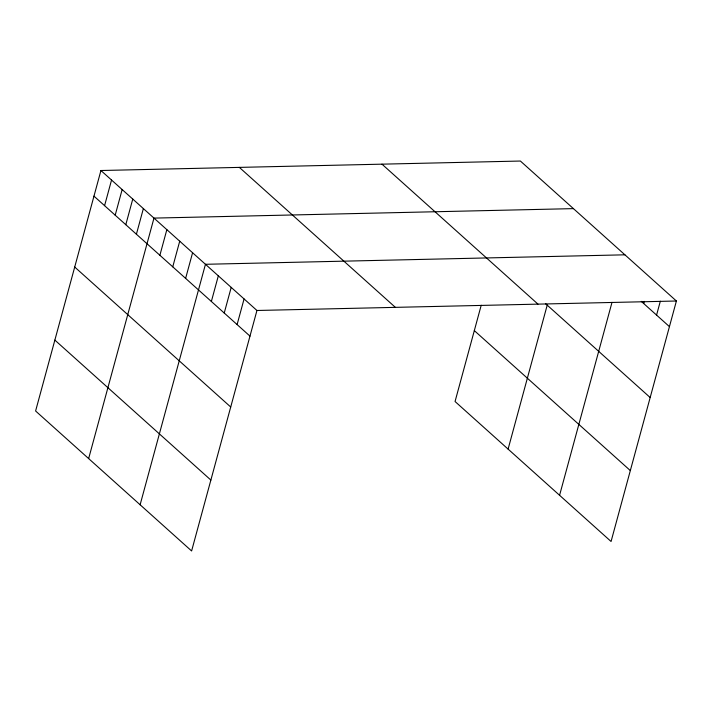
<?xml version="1.0" encoding="UTF-8"?>
<svg xmlns="http://www.w3.org/2000/svg" width="712" height="712" viewBox="0 0 712 712"><rect width="100%" height="100%" fill="white"/><g stroke="black" fill="none" stroke-linecap="round" stroke-linejoin="round"><path stroke-width="1.07" d="M100.935 170.515L35.6 410.993L191.608 550.963L256.943 310.485L100.935 170.515L520.392 161.037L676.4 301.007L611.065 541.485L455.057 401.515L481.214 305.252M104.584 205.661L111.544 180.038M115.193 215.184L122.153 189.552M125.801 224.698L132.761 199.066M136.41 234.212L143.37 208.589M88.644 458.581L153.979 218.103L573.436 208.625M159.888 255.279L166.848 229.656M172.758 266.831L179.718 241.199M185.627 278.374L192.587 252.751M140.122 504.772L205.457 264.294L624.922 254.816M211.366 301.47L218.326 275.847M224.236 313.022L231.204 287.39M237.105 324.565L244.074 298.942M508.101 449.103L547.208 305.154M559.579 495.294L612.009 302.342M643.692 303.535L644.28 301.398M656.571 315.087L660.336 301.203M256.943 310.485L676.4 301.007M641.281 301.372L669.44 326.63M545.579 303.686L650.172 397.536M381.97 164.16L537.978 304.131M474.326 330.617L630.325 470.579M239.357 167.391L395.365 307.353M93.975 196.147L249.974 336.117M74.707 267.045L230.715 407.015M54.86 340.096L210.868 480.066"/></g></svg>
